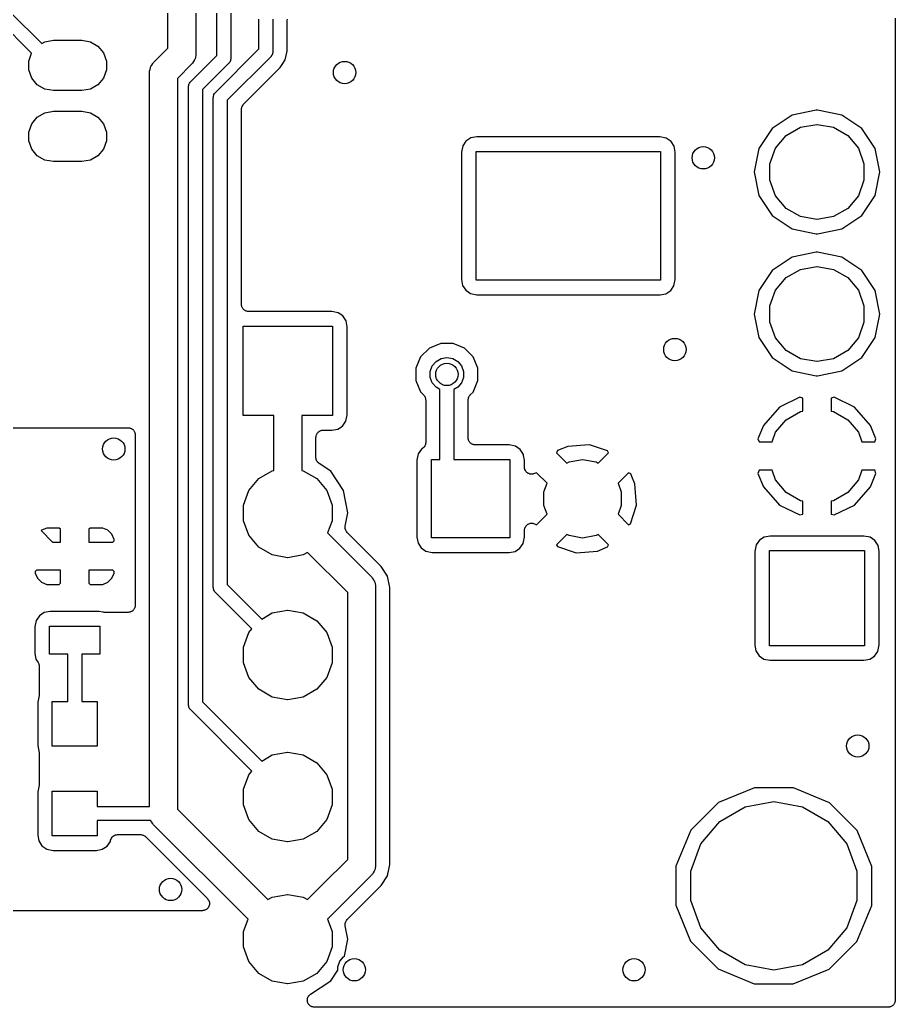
# Model space of a CAD drawing. Extents: x 100.3 to 129.7, y -169.7 to -100.3.
# Drawn here: x 114.02 to 129.67, y -169.67 to -152.02 of the extents above; entities that cross this region are included whole.
import ezdxf

# ---------------------------------------------------------------- set-up
doc = ezdxf.new("R2010")
doc.units = 0
doc.header["$MEASUREMENT"] = 0
doc.layers.add('BLACK', color=7, linetype='CONTINUOUS')

msp = doc.modelspace()

# ---------------------------------------------------------------- linework, layer by layer
at = {"layer": 'Black'}
for p, q in [((117.542, -152.653), (117.542, -150.861)), ((117.792, -150.913), (117.792, -152.705)), ((116.667, -152.526), (116.667, -151.308)), ((117.167, -151.758), (117.167, -152.63)), ((113.855, -151.887), (114.41, -152.442)), ((118.292, -152.538), (118.292, -152.008)), ((118.542, -152.008), (118.542, -152.59)), ((118.799, -152.027), (118.802, -152.008)), ((129.671, -151.989), (129.671, -169.544)), ((114.228, -152.614), (113.642, -152.027)), ((118.796, -152.046), (118.799, -152.027)), ((118.796, -152.577), (118.796, -152.046)), ((114.41, -152.442), (114.466, -152.409)), ((114.466, -152.409), (114.62, -152.382)), ((114.62, -152.382), (115.126, -152.382)), ((115.126, -152.382), (115.28, -152.409)), ((115.28, -152.409), (115.415, -152.487)), ((115.415, -152.487), (115.515, -152.607)), ((116.411, -152.782), (116.667, -152.526)), ((117.515, -153.315), (118.292, -152.538)), ((114.177, -152.754), (114.228, -152.614)), ((115.515, -152.607), (115.569, -152.754)), ((117.071, -153.125), (117.542, -152.653)), ((117.152, -152.715), (117.146, -152.725)), ((117.158, -152.683), (117.152, -152.715)), ((117.166, -152.651), (117.158, -152.683)), ((117.167, -152.63), (117.165, -152.64)), ((117.165, -152.64), (117.166, -152.651)), ((118.505, -152.678), (117.728, -153.455)), ((117.792, -152.716), (117.787, -152.732)), ((117.792, -152.705), (117.791, -152.71)), ((117.791, -152.71), (117.792, -152.716)), ((118.509, -152.674), (118.505, -152.678)), ((118.513, -152.67), (118.509, -152.674)), ((118.521, -152.656), (118.513, -152.67)), ((118.53, -152.643), (118.521, -152.656)), ((118.532, -152.638), (118.53, -152.643)), ((118.534, -152.633), (118.532, -152.638)), ((118.537, -152.617), (118.534, -152.633)), ((118.542, -152.601), (118.537, -152.617)), ((118.542, -152.59), (118.541, -152.595)), ((118.541, -152.595), (118.542, -152.601)), ((118.765, -152.734), (118.796, -152.577)), ((114.177, -152.91), (114.177, -152.754)), ((115.569, -152.754), (115.569, -152.91)), ((116.347, -152.906), (116.353, -152.873)), ((116.353, -152.873), (116.358, -152.864)), ((116.358, -152.864), (116.361, -152.853)), ((116.361, -152.853), (116.38, -152.827)), ((116.38, -152.827), (116.396, -152.798)), ((116.396, -152.798), (116.404, -152.791)), ((116.404, -152.791), (116.411, -152.782)), ((117.094, -152.806), (116.837, -153.063)), ((117.1, -152.797), (117.094, -152.806)), ((117.109, -152.79), (117.1, -152.797)), ((117.125, -152.762), (117.109, -152.79)), ((117.144, -152.735), (117.125, -152.762)), ((117.146, -152.725), (117.144, -152.735)), ((117.755, -152.793), (117.284, -153.265)), ((117.759, -152.789), (117.755, -152.793)), ((117.763, -152.785), (117.759, -152.789)), ((117.771, -152.771), (117.763, -152.785)), ((117.78, -152.758), (117.771, -152.771)), ((117.782, -152.753), (117.78, -152.758)), ((117.784, -152.748), (117.782, -152.753)), ((117.787, -152.732), (117.784, -152.748)), ((118.02, -153.523), (118.676, -152.867)), ((118.676, -152.867), (118.721, -152.8)), ((118.721, -152.8), (118.765, -152.734)), ((114.231, -153.057), (114.177, -152.91)), ((114.331, -153.177), (114.231, -153.057)), ((115.515, -153.057), (115.415, -153.177)), ((115.569, -152.91), (115.515, -153.057)), ((116.337, -152.959), (116.339, -152.948)), ((116.337, -166.08), (116.337, -152.959)), ((116.338, -152.937), (116.347, -152.906)), ((116.339, -152.948), (116.338, -152.937)), ((116.837, -153.063), (116.837, -166.127)), ((114.466, -153.255), (114.331, -153.177)), ((115.415, -153.177), (115.28, -153.255)), ((117.034, -153.202), (117.039, -153.186)), ((117.035, -153.208), (117.034, -153.202)), ((117.034, -153.213), (117.035, -153.208)), ((117.034, -164.262), (117.034, -153.213)), ((117.039, -153.186), (117.042, -153.17)), ((117.042, -153.17), (117.044, -153.165)), ((117.044, -153.165), (117.046, -153.16)), ((117.046, -153.16), (117.055, -153.147)), ((117.055, -153.147), (117.063, -153.133)), ((117.063, -153.133), (117.067, -153.129)), ((117.067, -153.129), (117.071, -153.125)), ((114.62, -153.282), (114.466, -153.255)), ((115.126, -153.282), (114.62, -153.282)), ((115.28, -153.255), (115.126, -153.282)), ((117.284, -153.265), (117.284, -164.21)), ((117.478, -153.403), (117.479, -153.398)), ((117.478, -162.166), (117.478, -153.403)), ((117.479, -153.393), (117.483, -153.377)), ((117.479, -153.398), (117.479, -153.393)), ((117.483, -153.377), (117.486, -153.361)), ((117.486, -153.361), (117.489, -153.356)), ((117.489, -153.356), (117.49, -153.351)), ((117.49, -153.351), (117.5, -153.337)), ((117.5, -153.337), (117.508, -153.323)), ((117.508, -153.323), (117.512, -153.32)), ((117.512, -153.32), (117.515, -153.315)), ((117.728, -153.455), (117.728, -162.115)), ((117.983, -153.602), (117.987, -153.586)), ((117.983, -153.608), (117.983, -153.602)), ((117.987, -153.586), (117.99, -153.57)), ((117.99, -153.57), (117.993, -153.565)), ((117.993, -153.565), (117.994, -153.559)), ((117.994, -153.559), (118.004, -153.546)), ((118.004, -153.546), (118.012, -153.531)), ((118.012, -153.531), (118.016, -153.528)), ((118.016, -153.528), (118.02, -153.523)), ((114.231, -153.877), (114.331, -153.757)), ((114.331, -153.757), (114.466, -153.679)), ((114.466, -153.679), (114.62, -153.652)), ((114.62, -153.652), (115.126, -153.652)), ((115.126, -153.652), (115.28, -153.679)), ((115.28, -153.679), (115.415, -153.757)), ((115.415, -153.757), (115.515, -153.877)), ((117.983, -153.613), (117.983, -153.608)), ((117.983, -154.371), (117.983, -153.613)), ((127.826, -153.719), (127.468, -153.958)), ((128.26, -153.633), (127.826, -153.719)), ((128.283, -153.633), (128.26, -153.633)), ((128.717, -153.719), (128.283, -153.633)), ((129.075, -153.958), (128.717, -153.719)), ((114.177, -154.024), (114.231, -153.877)), ((115.515, -153.877), (115.569, -154.024)), ((127.722, -154.086), (127.978, -153.938)), ((127.978, -153.938), (128.268, -153.887)), ((128.268, -153.887), (128.275, -153.887)), ((128.275, -153.887), (128.565, -153.938)), ((128.565, -153.938), (128.821, -154.086)), ((114.177, -154.18), (114.177, -154.024)), ((115.569, -154.024), (115.569, -154.18)), ((122.083, -154.129), (121.996, -154.185)), ((122.188, -154.11), (122.083, -154.129)), ((125.464, -154.11), (122.188, -154.11)), ((125.577, -154.133), (125.464, -154.11)), ((127.468, -153.958), (127.23, -154.315)), ((127.532, -154.312), (127.722, -154.086)), ((128.821, -154.086), (129.011, -154.312)), ((129.313, -154.315), (129.075, -153.958)), ((114.231, -154.327), (114.177, -154.18)), ((115.569, -154.18), (115.515, -154.327)), ((121.938, -154.27), (121.915, -154.384)), ((121.996, -154.185), (121.938, -154.27)), ((125.662, -154.19), (125.577, -154.133)), ((125.718, -154.278), (125.662, -154.19)), ((125.738, -154.383), (125.718, -154.278)), ((114.331, -154.447), (114.231, -154.327)), ((114.466, -154.525), (114.331, -154.447)), ((115.415, -154.447), (115.28, -154.525)), ((115.515, -154.327), (115.415, -154.447)), ((117.983, -157.105), (117.983, -154.371)), ((121.915, -154.384), (121.915, -156.659)), ((122.176, -156.671), (122.176, -154.371)), ((122.176, -154.371), (125.476, -154.371)), ((125.476, -154.371), (125.476, -156.671)), ((125.738, -154.737), (125.738, -154.383)), ((127.23, -154.315), (127.146, -154.737)), ((127.431, -154.589), (127.532, -154.312)), ((129.011, -154.312), (129.112, -154.589)), ((129.397, -154.737), (129.313, -154.315)), ((114.62, -154.552), (114.466, -154.525)), ((115.126, -154.552), (114.62, -154.552)), ((115.28, -154.525), (115.126, -154.552)), ((127.431, -154.885), (127.431, -154.589)), ((129.112, -154.589), (129.112, -154.885)), ((125.738, -156.658), (125.738, -154.737)), ((127.146, -154.737), (127.23, -155.159)), ((129.313, -155.159), (129.397, -154.737)), ((127.532, -155.162), (127.431, -154.885)), ((129.112, -154.885), (129.011, -155.162)), ((127.23, -155.159), (127.468, -155.516)), ((127.722, -155.388), (127.532, -155.162)), ((129.011, -155.162), (128.821, -155.388)), ((129.075, -155.516), (129.313, -155.159)), ((127.468, -155.516), (127.826, -155.755)), ((127.978, -155.536), (127.722, -155.388)), ((128.268, -155.587), (127.978, -155.536)), ((128.565, -155.536), (128.275, -155.587)), ((128.821, -155.388), (128.565, -155.536)), ((128.717, -155.755), (129.075, -155.516)), ((128.275, -155.587), (128.268, -155.587)), ((127.826, -155.755), (128.26, -155.841)), ((128.26, -155.841), (128.283, -155.841)), ((128.283, -155.841), (128.717, -155.755)), ((128.26, -156.173), (127.826, -156.259)), ((128.283, -156.173), (128.26, -156.173)), ((128.717, -156.259), (128.283, -156.173)), ((127.826, -156.259), (127.468, -156.498)), ((127.978, -156.478), (128.268, -156.427)), ((128.268, -156.427), (128.275, -156.427)), ((128.275, -156.427), (128.565, -156.478)), ((129.075, -156.498), (128.717, -156.259)), ((127.468, -156.498), (127.23, -156.855)), ((127.722, -156.626), (127.978, -156.478)), ((128.565, -156.478), (128.821, -156.626)), ((129.313, -156.855), (129.075, -156.498)), ((121.915, -156.659), (121.935, -156.764)), ((121.935, -156.764), (121.991, -156.852)), ((125.476, -156.671), (122.176, -156.671)), ((125.657, -156.857), (125.715, -156.772)), ((125.715, -156.772), (125.738, -156.658)), ((127.532, -156.852), (127.722, -156.626)), ((128.821, -156.626), (129.011, -156.852)), ((121.991, -156.852), (122.076, -156.909)), ((122.076, -156.909), (122.189, -156.932)), ((122.189, -156.932), (125.465, -156.932)), ((125.465, -156.932), (125.57, -156.913)), ((125.57, -156.913), (125.657, -156.857)), ((127.23, -156.855), (127.146, -157.277)), ((127.431, -157.129), (127.532, -156.852)), ((129.011, -156.852), (129.112, -157.129)), ((129.397, -157.277), (129.313, -156.855)), ((117.984, -157.115), (117.983, -157.105)), ((117.984, -157.127), (117.984, -157.115)), ((117.988, -157.137), (117.984, -157.127)), ((127.431, -157.425), (127.431, -157.129)), ((129.112, -157.129), (129.112, -157.425)), ((117.99, -157.148), (117.988, -157.137)), ((117.996, -157.158), (117.99, -157.148)), ((118, -157.168), (117.996, -157.158)), ((118.007, -157.177), (118, -157.168)), ((118.012, -157.186), (118.007, -157.177)), ((118.021, -157.193), (118.012, -157.186)), ((118.028, -157.202), (118.021, -157.193)), ((118.037, -157.207), (118.028, -157.202)), ((118.046, -157.215), (118.037, -157.207)), ((118.056, -157.218), (118.046, -157.215)), ((118.066, -157.224), (118.056, -157.218)), ((118.077, -157.226), (118.066, -157.224)), ((118.087, -157.23), (118.077, -157.226)), ((118.099, -157.23), (118.087, -157.23)), ((118.109, -157.232), (118.099, -157.23)), ((119.597, -157.232), (118.109, -157.232)), ((119.711, -157.255), (119.597, -157.232)), ((119.796, -157.312), (119.711, -157.255)), ((127.146, -157.277), (127.23, -157.699)), ((129.313, -157.699), (129.397, -157.277)), ((119.817, -157.346), (119.796, -157.312)), ((119.852, -157.4), (119.817, -157.346)), ((119.817, -157.346), (119.817, -157.346)), ((119.871, -157.505), (119.852, -157.4)), ((127.532, -157.702), (127.431, -157.425)), ((129.112, -157.425), (129.011, -157.702)), ((118.01, -159.093), (118.01, -157.493)), ((118.01, -157.493), (119.61, -157.493)), ((119.61, -157.493), (119.61, -159.093)), ((119.871, -158.491), (119.871, -157.505)), ((121.545, -157.802), (121.341, -157.887)), ((121.765, -157.803), (121.545, -157.802)), ((121.969, -157.887), (121.765, -157.803)), ((127.23, -157.699), (127.468, -158.056)), ((127.722, -157.928), (127.532, -157.702)), ((129.011, -157.702), (128.821, -157.928)), ((129.075, -158.056), (129.313, -157.699)), ((121.341, -157.887), (121.185, -158.042)), ((122.125, -158.043), (121.969, -157.887)), ((127.978, -158.076), (127.722, -157.928)), ((128.821, -157.928), (128.565, -158.076)), ((121.185, -158.042), (121.101, -158.246)), ((121.394, -158.206), (121.461, -158.126)), ((121.461, -158.126), (121.552, -158.074)), ((121.552, -158.074), (121.655, -158.055)), ((121.655, -158.055), (121.758, -158.074)), ((121.758, -158.074), (121.848, -158.126)), ((121.848, -158.126), (121.916, -158.206)), ((122.209, -158.247), (122.125, -158.043)), ((127.468, -158.056), (127.826, -158.295)), ((128.268, -158.127), (127.978, -158.076)), ((128.275, -158.127), (128.268, -158.127)), ((128.565, -158.076), (128.275, -158.127)), ((128.717, -158.295), (129.075, -158.056)), ((121.101, -158.246), (121.101, -158.466)), ((121.358, -158.304), (121.394, -158.206)), ((121.358, -158.409), (121.358, -158.304)), ((121.916, -158.206), (121.951, -158.304)), ((121.951, -158.304), (121.951, -158.409)), ((122.209, -158.467), (122.209, -158.247)), ((127.826, -158.295), (128.26, -158.381)), ((128.283, -158.381), (128.717, -158.295)), ((119.871, -159.08), (119.871, -158.491)), ((121.101, -158.466), (121.185, -158.67)), ((121.394, -158.507), (121.358, -158.409)), ((121.461, -158.587), (121.394, -158.507)), ((121.916, -158.507), (121.848, -158.587)), ((121.951, -158.409), (121.916, -158.507)), ((122.124, -158.671), (122.209, -158.467)), ((128.26, -158.381), (128.283, -158.381)), ((121.185, -158.67), (121.239, -158.724)), ((121.53, -158.627), (121.461, -158.587)), ((121.53, -159.879), (121.53, -158.627)), ((121.848, -158.587), (121.78, -158.627)), ((121.78, -158.627), (121.78, -159.879)), ((122.071, -158.724), (122.124, -158.671)), ((121.239, -158.724), (121.242, -158.728)), ((121.242, -158.728), (121.246, -158.732)), ((121.246, -158.732), (121.254, -158.746)), ((121.254, -158.746), (121.264, -158.76)), ((121.264, -158.76), (121.265, -158.765)), ((121.265, -158.765), (121.268, -158.77)), ((121.268, -158.77), (121.271, -158.786)), ((121.271, -158.786), (121.275, -158.803)), ((121.275, -158.803), (121.275, -158.808)), ((121.275, -158.808), (121.276, -158.814)), ((121.276, -158.814), (121.276, -159.575)), ((122.034, -158.802), (122.039, -158.786)), ((122.035, -158.808), (122.034, -158.802)), ((122.034, -158.814), (122.035, -158.808)), ((122.034, -159.491), (122.034, -158.814)), ((122.039, -158.786), (122.041, -158.77)), ((122.041, -158.77), (122.044, -158.765)), ((122.044, -158.765), (122.046, -158.76)), ((122.046, -158.76), (122.055, -158.746)), ((122.055, -158.746), (122.064, -158.732)), ((122.064, -158.732), (122.068, -158.728)), ((122.068, -158.728), (122.071, -158.724)), ((127.965, -158.764), (127.602, -158.942)), ((128.017, -158.781), (127.965, -158.764)), ((128.017, -159.011), (128.017, -158.781)), ((128.578, -158.764), (128.525, -158.781)), ((128.525, -158.781), (128.525, -159.011)), ((128.941, -158.942), (128.578, -158.764)), ((127.602, -158.942), (127.316, -159.268)), ((127.722, -159.166), (127.978, -159.018)), ((127.978, -159.018), (128.017, -159.011)), ((128.525, -159.011), (128.565, -159.018)), ((128.565, -159.018), (128.821, -159.166)), ((129.227, -159.268), (128.941, -158.942)), ((118.56, -159.093), (118.01, -159.093)), ((118.56, -160.077), (118.56, -159.093)), ((119.61, -159.093), (119.06, -159.093)), ((119.06, -159.093), (119.06, -160.077)), ((119.791, -159.279), (119.848, -159.194)), ((119.848, -159.194), (119.871, -159.08)), ((127.532, -159.392), (127.722, -159.166)), ((128.821, -159.166), (129.011, -159.392)), ((111.44, -159.309), (115.956, -159.309)), ((115.956, -159.309), (115.967, -159.311)), ((115.967, -159.311), (115.979, -159.311)), ((115.979, -159.311), (115.989, -159.315)), ((115.989, -159.315), (116, -159.317)), ((116, -159.317), (116.01, -159.322)), ((116.01, -159.322), (116.02, -159.326)), ((116.02, -159.326), (116.029, -159.333)), ((116.029, -159.333), (116.038, -159.339)), ((116.038, -159.339), (116.045, -159.347)), ((116.045, -159.347), (116.054, -159.354)), ((116.054, -159.354), (116.059, -159.364)), ((116.059, -159.364), (116.066, -159.373)), ((116.066, -159.373), (116.07, -159.383)), ((116.07, -159.383), (116.076, -159.393)), ((116.076, -159.393), (116.078, -159.404)), ((116.078, -159.404), (116.082, -159.414)), ((116.082, -159.414), (116.082, -159.425)), ((116.082, -159.425), (116.084, -159.436)), ((119.322, -159.438), (119.327, -159.428)), ((119.327, -159.428), (119.331, -159.418)), ((119.331, -159.418), (119.338, -159.409)), ((119.338, -159.409), (119.344, -159.4)), ((119.344, -159.4), (119.352, -159.393)), ((119.352, -159.393), (119.359, -159.384)), ((119.359, -159.384), (119.369, -159.379)), ((119.369, -159.379), (119.377, -159.371)), ((119.377, -159.371), (119.388, -159.368)), ((119.388, -159.368), (119.398, -159.362)), ((119.398, -159.362), (119.409, -159.36)), ((119.409, -159.36), (119.419, -159.356)), ((119.419, -159.356), (119.43, -159.356)), ((119.43, -159.356), (119.441, -159.354)), ((119.441, -159.354), (119.598, -159.354)), ((119.598, -159.354), (119.703, -159.335)), ((119.703, -159.335), (119.791, -159.279)), ((127.316, -159.268), (127.217, -159.506)), ((127.47, -159.563), (127.532, -159.392)), ((129.011, -159.392), (129.073, -159.563)), ((129.326, -159.506), (129.227, -159.268)), ((116.084, -159.436), (116.084, -162.484)), ((119.314, -159.481), (119.316, -159.471)), ((119.314, -159.846), (119.314, -159.481)), ((119.316, -159.459), (119.32, -159.449)), ((119.316, -159.471), (119.316, -159.459)), ((119.32, -159.449), (119.322, -159.438)), ((121.272, -159.594), (121.27, -159.613)), ((121.276, -159.575), (121.272, -159.594)), ((122.036, -159.501), (122.034, -159.491)), ((122.036, -159.513), (122.036, -159.501)), ((122.04, -159.523), (122.036, -159.513)), ((122.041, -159.534), (122.04, -159.523)), ((122.047, -159.544), (122.041, -159.534)), ((122.051, -159.554), (122.047, -159.544)), ((122.058, -159.563), (122.051, -159.554)), ((122.064, -159.572), (122.058, -159.563)), ((122.072, -159.579), (122.064, -159.572)), ((122.079, -159.588), (122.072, -159.579)), ((122.089, -159.593), (122.079, -159.588)), ((122.097, -159.601), (122.089, -159.593)), ((122.108, -159.604), (122.097, -159.601)), ((122.117, -159.61), (122.108, -159.604)), ((127.217, -159.506), (127.236, -159.563)), ((127.236, -159.563), (127.47, -159.563)), ((129.073, -159.563), (129.307, -159.563)), ((129.307, -159.563), (129.326, -159.506)), ((121.142, -159.778), (121.119, -159.892)), ((121.2, -159.693), (121.142, -159.778)), ((121.218, -159.682), (121.2, -159.693)), ((121.232, -159.669), (121.218, -159.682)), ((121.246, -159.657), (121.232, -159.669)), ((121.248, -159.654), (121.246, -159.657)), ((121.25, -159.652), (121.248, -159.654)), ((121.259, -159.635), (121.25, -159.652)), ((121.268, -159.619), (121.259, -159.635)), ((121.269, -159.616), (121.268, -159.619)), ((121.27, -159.613), (121.269, -159.616)), ((122.128, -159.612), (122.117, -159.61)), ((122.139, -159.616), (122.128, -159.612)), ((122.15, -159.616), (122.139, -159.616)), ((122.161, -159.618), (122.15, -159.616)), ((122.768, -159.618), (122.161, -159.618)), ((122.881, -159.641), (122.768, -159.618)), ((122.966, -159.698), (122.881, -159.641)), ((123.022, -159.786), (122.966, -159.698)), ((123.634, -159.717), (123.616, -159.756)), ((123.616, -159.756), (123.802, -159.941)), ((123.814, -159.643), (123.634, -159.717)), ((124.197, -159.613), (123.814, -159.643)), ((124.22, -159.621), (124.197, -159.613)), ((124.529, -159.722), (124.22, -159.621)), ((124.22, -159.621), (124.22, -159.621)), ((124.359, -159.941), (124.545, -159.756)), ((124.545, -159.756), (124.529, -159.722)), ((119.317, -159.864), (119.314, -159.846)), ((119.319, -159.882), (119.317, -159.864)), ((119.321, -159.885), (119.319, -159.882)), ((119.322, -159.89), (119.321, -159.885)), ((119.331, -159.905), (119.322, -159.89)), ((119.339, -159.921), (119.331, -159.905)), ((119.342, -159.924), (119.339, -159.921)), ((119.344, -159.928), (119.342, -159.924)), ((119.357, -159.939), (119.344, -159.928)), ((119.37, -159.952), (119.357, -159.939)), ((119.577, -160.089), (119.37, -159.952)), ((121.119, -159.892), (121.119, -161.267)), ((121.38, -161.279), (121.38, -159.879)), ((121.38, -159.879), (121.53, -159.879)), ((121.78, -159.879), (122.78, -159.879)), ((122.78, -159.879), (122.78, -161.279)), ((123.026, -159.806), (123.022, -159.786)), ((123.042, -159.891), (123.026, -159.806)), ((123.026, -159.806), (123.026, -159.806)), ((123.042, -160.016), (123.042, -159.891)), ((123.802, -159.941), (123.84, -159.919)), ((123.84, -159.919), (124.081, -159.876)), ((124.081, -159.876), (124.321, -159.919)), ((124.321, -159.919), (124.359, -159.941)), ((118.293, -160.22), (118.533, -160.081)), ((118.533, -160.081), (118.56, -160.077)), ((119.06, -160.077), (119.087, -160.081)), ((119.087, -160.081), (119.327, -160.22)), ((119.805, -160.431), (119.577, -160.089)), ((123.045, -160.032), (123.042, -160.016)), ((123.046, -160.048), (123.045, -160.032)), ((123.049, -160.053), (123.046, -160.048)), ((123.05, -160.059), (123.049, -160.053)), ((123.058, -160.073), (123.05, -160.059)), ((123.065, -160.088), (123.058, -160.073)), ((123.069, -160.092), (123.065, -160.088)), ((123.072, -160.097), (123.069, -160.092)), ((123.084, -160.108), (123.072, -160.097)), ((123.096, -160.119), (123.084, -160.108)), ((123.101, -160.122), (123.096, -160.119)), ((123.105, -160.126), (123.101, -160.122)), ((123.121, -160.131), (123.105, -160.126)), ((123.136, -160.138), (123.121, -160.131)), ((123.206, -160.135), (123.191, -160.141)), ((123.222, -160.131), (123.206, -160.135)), ((123.257, -160.115), (123.222, -160.131)), ((123.445, -160.302), (123.257, -160.115)), ((124.904, -160.115), (124.716, -160.302)), ((124.943, -160.133), (124.904, -160.115)), ((124.963, -160.183), (124.943, -160.133)), ((127.236, -160.071), (127.217, -160.128)), ((127.217, -160.128), (127.316, -160.366)), ((127.47, -160.071), (127.236, -160.071)), ((127.532, -160.242), (127.47, -160.071)), ((129.073, -160.071), (129.011, -160.242)), ((129.307, -160.071), (129.073, -160.071)), ((129.227, -160.366), (129.326, -160.128)), ((129.326, -160.128), (129.307, -160.071)), ((118.114, -160.433), (118.293, -160.22)), ((119.327, -160.22), (119.506, -160.433)), ((123.141, -160.139), (123.136, -160.138)), ((123.147, -160.141), (123.141, -160.139)), ((123.163, -160.141), (123.147, -160.141)), ((123.179, -160.142), (123.163, -160.141)), ((123.185, -160.141), (123.179, -160.142)), ((123.191, -160.141), (123.185, -160.141)), ((123.389, -160.457), (123.445, -160.302)), ((124.716, -160.302), (124.772, -160.457)), ((125.017, -160.312), (124.963, -160.183)), ((127.722, -160.468), (127.532, -160.242)), ((129.011, -160.242), (128.821, -160.468)), ((118.019, -160.694), (118.114, -160.433)), ((119.506, -160.433), (119.601, -160.694)), ((119.885, -160.833), (119.805, -160.431)), ((123.389, -160.701), (123.389, -160.457)), ((124.772, -160.457), (124.772, -160.701)), ((125.046, -160.696), (125.017, -160.312)), ((127.316, -160.366), (127.602, -160.692)), ((127.978, -160.616), (127.722, -160.468)), ((128.821, -160.468), (128.565, -160.616)), ((128.941, -160.692), (129.227, -160.366)), ((128.017, -160.623), (127.978, -160.616)), ((128.017, -160.853), (128.017, -160.623)), ((128.565, -160.616), (128.525, -160.623)), ((128.525, -160.623), (128.525, -160.853)), ((118.019, -160.972), (118.019, -160.694)), ((119.601, -160.694), (119.601, -160.972)), ((119.838, -161.068), (119.885, -160.833)), ((123.445, -160.856), (123.389, -160.701)), ((124.772, -160.701), (124.716, -160.856)), ((124.937, -161.028), (125.046, -160.696)), ((127.602, -160.692), (127.965, -160.87)), ((128.578, -160.87), (128.941, -160.692)), ((118.114, -161.233), (118.019, -160.972)), ((119.601, -160.972), (119.521, -161.191)), ((123.141, -161.019), (123.147, -161.017)), ((123.147, -161.017), (123.163, -161.017)), ((123.163, -161.017), (123.179, -161.016)), ((123.179, -161.016), (123.185, -161.017)), ((123.185, -161.017), (123.191, -161.017)), ((123.191, -161.017), (123.206, -161.023)), ((123.257, -161.043), (123.445, -160.856)), ((124.716, -160.856), (124.904, -161.043)), ((127.965, -160.87), (128.017, -160.853)), ((128.525, -160.853), (128.578, -160.87)), ((114.406, -161.142), (114.399, -161.149)), ((114.399, -161.149), (114.606, -161.355)), ((114.499, -161.103), (114.406, -161.142)), ((114.725, -161.103), (114.499, -161.103)), ((114.746, -161.124), (114.725, -161.103)), ((114.746, -161.355), (114.746, -161.124)), ((115.275, -161.103), (115.254, -161.124)), ((115.254, -161.124), (115.254, -161.355)), ((115.501, -161.103), (115.275, -161.103)), ((115.594, -161.142), (115.501, -161.103)), ((115.665, -161.213), (115.594, -161.142)), ((119.521, -161.191), (120.308, -161.977)), ((119.836, -161.104), (119.837, -161.086)), ((119.837, -161.108), (119.836, -161.104)), ((119.837, -161.086), (119.838, -161.068)), ((119.837, -161.112), (119.837, -161.108)), ((119.843, -161.129), (119.837, -161.112)), ((119.847, -161.147), (119.843, -161.129)), ((119.85, -161.15), (119.847, -161.147)), ((119.851, -161.154), (119.85, -161.15)), ((119.862, -161.168), (119.851, -161.154)), ((119.873, -161.183), (119.862, -161.168)), ((120.478, -161.789), (119.873, -161.183)), ((123.042, -161.142), (123.045, -161.126)), ((123.042, -161.266), (123.042, -161.142)), ((123.045, -161.126), (123.046, -161.11)), ((123.046, -161.11), (123.049, -161.105)), ((123.049, -161.105), (123.05, -161.099)), ((123.05, -161.099), (123.058, -161.085)), ((123.058, -161.085), (123.065, -161.07)), ((123.065, -161.07), (123.069, -161.066)), ((123.069, -161.066), (123.072, -161.061)), ((123.072, -161.061), (123.084, -161.05)), ((123.084, -161.05), (123.096, -161.039)), ((123.096, -161.039), (123.101, -161.036)), ((123.101, -161.036), (123.105, -161.032)), ((123.105, -161.032), (123.121, -161.027)), ((123.121, -161.027), (123.136, -161.02)), ((123.136, -161.02), (123.141, -161.019)), ((123.206, -161.023), (123.222, -161.027)), ((123.222, -161.027), (123.257, -161.043)), ((124.904, -161.043), (124.937, -161.028)), ((114.606, -161.355), (114.746, -161.355)), ((115.254, -161.355), (115.683, -161.355)), ((115.704, -161.306), (115.665, -161.213)), ((115.683, -161.355), (115.704, -161.334)), ((115.704, -161.334), (115.704, -161.306)), ((118.293, -161.446), (118.114, -161.233)), ((121.119, -161.267), (121.139, -161.372)), ((122.78, -161.279), (121.38, -161.279)), ((123.019, -161.38), (123.025, -161.35)), ((123.025, -161.35), (123.042, -161.266)), ((123.802, -161.217), (123.616, -161.402)), ((123.84, -161.239), (123.802, -161.217)), ((124.081, -161.282), (123.84, -161.239)), ((124.321, -161.239), (124.081, -161.282)), ((124.359, -161.217), (124.321, -161.239)), ((124.545, -161.402), (124.359, -161.217)), ((127.241, -161.321), (127.183, -161.406)), ((127.328, -161.265), (127.241, -161.321)), ((127.433, -161.246), (127.328, -161.265)), ((129.109, -161.246), (127.433, -161.246)), ((129.222, -161.269), (129.109, -161.246)), ((129.307, -161.326), (129.222, -161.269)), ((129.363, -161.414), (129.307, -161.326)), ((118.533, -161.585), (118.293, -161.446)), ((119.164, -161.54), (119.087, -161.585)), ((119.881, -162.257), (119.164, -161.54)), ((121.139, -161.372), (121.195, -161.46)), ((121.195, -161.46), (121.28, -161.517)), ((121.28, -161.517), (121.393, -161.54)), ((121.393, -161.54), (122.769, -161.54)), ((122.769, -161.54), (122.874, -161.521)), ((122.874, -161.521), (122.961, -161.465)), ((122.961, -161.465), (123.019, -161.38)), ((123.616, -161.402), (123.632, -161.436)), ((123.632, -161.436), (123.964, -161.545)), ((123.964, -161.545), (124.347, -161.515)), ((124.347, -161.515), (124.527, -161.441)), ((124.527, -161.441), (124.545, -161.402)), ((127.183, -161.406), (127.16, -161.52)), ((127.16, -161.52), (127.16, -163.195)), ((127.421, -163.207), (127.421, -161.507)), ((127.421, -161.507), (129.121, -161.507)), ((129.121, -161.507), (129.121, -163.207)), ((129.383, -161.519), (129.363, -161.414)), ((129.383, -163.194), (129.383, -161.519)), ((118.807, -161.633), (118.533, -161.585)), ((118.813, -161.633), (118.807, -161.633)), ((119.087, -161.585), (118.813, -161.633)), ((114.317, -161.859), (114.296, -161.88)), ((114.296, -161.88), (114.296, -161.908)), ((114.746, -161.859), (114.317, -161.859)), ((114.746, -162.09), (114.746, -161.859)), ((115.254, -161.859), (115.254, -162.09)), ((115.683, -161.859), (115.254, -161.859)), ((115.704, -161.88), (115.683, -161.859)), ((115.704, -161.908), (115.704, -161.88)), ((120.594, -161.962), (120.478, -161.789)), ((114.296, -161.908), (114.335, -162.001)), ((114.335, -162.001), (114.406, -162.072)), ((114.406, -162.072), (114.499, -162.111)), ((115.501, -162.111), (115.594, -162.072)), ((115.594, -162.072), (115.665, -162.001)), ((115.665, -162.001), (115.704, -161.908)), ((120.308, -161.977), (120.314, -161.986)), ((120.314, -161.986), (120.322, -161.993)), ((120.322, -161.993), (120.339, -162.021)), ((120.339, -162.021), (120.357, -162.048)), ((120.357, -162.048), (120.36, -162.059)), ((120.36, -162.059), (120.366, -162.068)), ((120.366, -162.068), (120.371, -162.1)), ((120.635, -162.166), (120.594, -161.962)), ((114.499, -162.111), (114.725, -162.111)), ((114.725, -162.111), (114.746, -162.09)), ((115.254, -162.09), (115.275, -162.111)), ((115.275, -162.111), (115.501, -162.111)), ((117.479, -162.172), (117.478, -162.166)), ((117.479, -162.177), (117.479, -162.172)), ((117.483, -162.193), (117.479, -162.177)), ((117.486, -162.209), (117.483, -162.193)), ((117.489, -162.214), (117.486, -162.209)), ((117.49, -162.219), (117.489, -162.214)), ((117.5, -162.233), (117.49, -162.219)), ((117.508, -162.247), (117.5, -162.233)), ((117.512, -162.25), (117.508, -162.247)), ((117.515, -162.255), (117.512, -162.25)), ((117.728, -162.115), (118.344, -162.73)), ((120.371, -162.1), (120.38, -162.132)), ((120.38, -162.132), (120.379, -162.143)), ((120.379, -162.143), (120.381, -162.154)), ((120.381, -162.154), (120.381, -167.132)), ((120.635, -167.12), (120.635, -162.166)), ((118.168, -162.908), (117.515, -162.255)), ((119.881, -167.029), (119.881, -162.257)), ((114.562, -162.596), (114.457, -162.615)), ((115.437, -162.596), (114.562, -162.596)), ((115.501, -162.608), (115.437, -162.596)), ((115.989, -162.605), (115.979, -162.609)), ((116, -162.603), (115.989, -162.605)), ((116.01, -162.598), (116, -162.603)), ((116.02, -162.594), (116.01, -162.598)), ((116.029, -162.587), (116.02, -162.594)), ((116.038, -162.581), (116.029, -162.587)), ((116.045, -162.573), (116.038, -162.581)), ((116.054, -162.566), (116.045, -162.573)), ((116.059, -162.556), (116.054, -162.566)), ((116.066, -162.547), (116.059, -162.556)), ((116.07, -162.537), (116.066, -162.547)), ((116.076, -162.527), (116.07, -162.537)), ((116.078, -162.516), (116.076, -162.527)), ((116.082, -162.506), (116.078, -162.516)), ((116.084, -162.484), (116.082, -162.495)), ((116.082, -162.495), (116.082, -162.506)), ((118.533, -162.621), (118.807, -162.573)), ((118.807, -162.573), (118.813, -162.573)), ((118.813, -162.573), (119.087, -162.621)), ((114.312, -162.756), (114.289, -162.87)), ((114.369, -162.671), (114.312, -162.756)), ((114.457, -162.615), (114.369, -162.671)), ((115.514, -162.609), (115.501, -162.608)), ((115.526, -162.611), (115.514, -162.609)), ((115.956, -162.611), (115.526, -162.611)), ((115.967, -162.609), (115.956, -162.611)), ((115.979, -162.609), (115.967, -162.609)), ((118.344, -162.73), (118.533, -162.621)), ((119.087, -162.621), (119.327, -162.76)), ((119.327, -162.76), (119.506, -162.973)), ((114.289, -162.87), (114.289, -163.345)), ((114.55, -163.357), (114.55, -162.857)), ((114.55, -162.857), (115.45, -162.857)), ((115.45, -162.857), (115.45, -163.357)), ((118.114, -162.973), (118.168, -162.908)), ((118.019, -163.234), (118.114, -162.973)), ((119.506, -162.973), (119.601, -163.234)), ((118.019, -163.512), (118.019, -163.234)), ((119.601, -163.234), (119.601, -163.512)), ((127.16, -163.195), (127.18, -163.3)), ((127.18, -163.3), (127.236, -163.388)), ((129.121, -163.207), (127.421, -163.207)), ((129.302, -163.393), (129.36, -163.308)), ((129.36, -163.308), (129.383, -163.194)), ((114.289, -163.345), (114.308, -163.45)), ((114.308, -163.45), (114.345, -163.507)), ((114.875, -163.357), (114.55, -163.357)), ((114.875, -164.205), (114.875, -163.357)), ((115.45, -163.357), (115.125, -163.357)), ((115.125, -163.357), (115.125, -164.205)), ((127.236, -163.388), (127.321, -163.445)), ((127.321, -163.445), (127.434, -163.468)), ((127.434, -163.468), (129.11, -163.468)), ((129.11, -163.468), (129.215, -163.449)), ((129.215, -163.449), (129.302, -163.393)), ((114.345, -163.507), (114.35, -163.52)), ((114.35, -163.52), (114.357, -163.532)), ((114.357, -163.532), (114.359, -163.54)), ((114.359, -163.54), (114.362, -163.548)), ((114.362, -163.548), (114.363, -163.562)), ((114.363, -163.562), (114.365, -163.576)), ((114.365, -163.576), (114.365, -164.074)), ((118.114, -163.773), (118.019, -163.512)), ((119.601, -163.512), (119.506, -163.773)), ((118.293, -163.986), (118.114, -163.773)), ((119.506, -163.773), (119.327, -163.986)), ((118.533, -164.125), (118.293, -163.986)), ((119.327, -163.986), (119.087, -164.125)), ((114.362, -164.1), (114.339, -164.218)), ((114.363, -164.087), (114.362, -164.1)), ((114.365, -164.074), (114.363, -164.087)), ((118.807, -164.173), (118.533, -164.125)), ((118.813, -164.173), (118.807, -164.173)), ((119.087, -164.125), (118.813, -164.173)), ((114.339, -164.218), (114.339, -164.993)), ((114.6, -165.005), (114.6, -164.205)), ((114.6, -164.205), (114.875, -164.205)), ((115.125, -164.205), (115.4, -164.205)), ((115.4, -164.205), (115.4, -165.005)), ((117.035, -164.267), (117.034, -164.262)), ((117.034, -164.273), (117.035, -164.267)), ((117.039, -164.289), (117.034, -164.273)), ((117.042, -164.305), (117.039, -164.289)), ((117.044, -164.31), (117.042, -164.305)), ((117.046, -164.315), (117.044, -164.31)), ((117.055, -164.328), (117.046, -164.315)), ((117.063, -164.342), (117.055, -164.328)), ((117.067, -164.346), (117.063, -164.342)), ((117.071, -164.35), (117.067, -164.346)), ((118.168, -165.448), (117.071, -164.35)), ((117.284, -164.21), (118.344, -165.27)), ((114.339, -164.993), (114.363, -165.122)), ((115.4, -165.005), (114.6, -165.005)), ((114.363, -165.122), (114.363, -165.134)), ((114.363, -165.134), (114.365, -165.146)), ((114.365, -165.146), (114.365, -165.674)), ((118.344, -165.27), (118.533, -165.161)), ((118.533, -165.161), (118.807, -165.113)), ((118.807, -165.113), (118.813, -165.113)), ((118.813, -165.113), (119.087, -165.161)), ((119.087, -165.161), (119.327, -165.3)), ((119.327, -165.3), (119.506, -165.513)), ((118.019, -165.774), (118.114, -165.513)), ((118.114, -165.513), (118.168, -165.448)), ((119.506, -165.513), (119.601, -165.774)), ((114.362, -165.7), (114.339, -165.818)), ((114.363, -165.687), (114.362, -165.7)), ((114.365, -165.674), (114.363, -165.687)), ((118.019, -166.052), (118.019, -165.774)), ((119.601, -165.774), (119.601, -166.052)), ((127.153, -165.746), (126.508, -166.012)), ((127.85, -165.746), (127.153, -165.746)), ((128.495, -166.014), (127.85, -165.746)), ((114.339, -165.818), (114.339, -166.593)), ((114.6, -166.605), (114.6, -165.805)), ((114.6, -165.805), (115.4, -165.805)), ((115.4, -165.805), (115.4, -166.08)), ((115.4, -166.08), (116.337, -166.08)), ((116.837, -166.127), (118.456, -167.746)), ((118.114, -166.313), (118.019, -166.052)), ((119.601, -166.052), (119.506, -166.313)), ((126.508, -166.012), (126.014, -166.505)), ((126.532, -166.347), (126.985, -166.085)), ((126.985, -166.085), (127.5, -165.994)), ((127.5, -165.994), (128.015, -166.085)), ((128.015, -166.085), (128.468, -166.347)), ((128.988, -166.508), (128.495, -166.014)), ((118.293, -166.526), (118.114, -166.313)), ((119.506, -166.313), (119.327, -166.526)), ((116.359, -166.33), (115.4, -166.33)), ((115.4, -166.33), (115.4, -166.605)), ((116.361, -166.336), (116.359, -166.33)), ((116.38, -166.363), (116.361, -166.336)), ((116.396, -166.391), (116.38, -166.363)), ((116.404, -166.398), (116.396, -166.391)), ((116.411, -166.407), (116.404, -166.398)), ((118.099, -168.095), (116.411, -166.407)), ((126.196, -166.747), (126.532, -166.347)), ((128.468, -166.347), (128.804, -166.747)), ((114.339, -166.593), (114.358, -166.698)), ((115.4, -166.605), (114.6, -166.605)), ((115.643, -166.686), (115.65, -166.667)), ((115.65, -166.667), (115.657, -166.647)), ((115.657, -166.647), (115.658, -166.646)), ((115.658, -166.646), (115.659, -166.645)), ((115.659, -166.645), (115.672, -166.629)), ((115.672, -166.629), (115.685, -166.614)), ((115.685, -166.614), (115.687, -166.613)), ((115.687, -166.613), (115.688, -166.612)), ((115.688, -166.612), (115.706, -166.602)), ((115.706, -166.602), (115.724, -166.592)), ((115.724, -166.592), (115.725, -166.591)), ((115.725, -166.591), (115.727, -166.591)), ((115.727, -166.591), (115.747, -166.588)), ((115.747, -166.588), (115.767, -166.584)), ((115.767, -166.584), (116.176, -166.584)), ((116.176, -166.584), (116.181, -166.585)), ((116.181, -166.585), (116.187, -166.584)), ((116.187, -166.584), (116.203, -166.589)), ((116.203, -166.589), (116.219, -166.592)), ((116.219, -166.592), (116.224, -166.594)), ((116.224, -166.594), (116.229, -166.596)), ((116.229, -166.596), (116.243, -166.605)), ((116.243, -166.605), (116.257, -166.614)), ((116.257, -166.614), (116.261, -166.618)), ((116.261, -166.618), (116.265, -166.621)), ((116.265, -166.621), (117.372, -167.728)), ((118.533, -166.665), (118.293, -166.526)), ((118.807, -166.713), (118.533, -166.665)), ((119.087, -166.665), (118.813, -166.713)), ((119.327, -166.526), (119.087, -166.665)), ((126.014, -166.505), (125.746, -167.15)), ((129.254, -167.153), (128.988, -166.508)), ((114.358, -166.698), (114.414, -166.786)), ((114.414, -166.786), (114.499, -166.843)), ((114.499, -166.843), (114.613, -166.866)), ((115.493, -166.847), (115.581, -166.791)), ((115.581, -166.791), (115.638, -166.706)), ((115.638, -166.706), (115.643, -166.686)), ((118.813, -166.713), (118.807, -166.713)), ((126.017, -167.239), (126.196, -166.747)), ((128.804, -166.747), (128.983, -167.239)), ((114.613, -166.866), (115.388, -166.866)), ((115.388, -166.866), (115.493, -166.847)), ((119.433, -167.476), (119.881, -167.029)), ((120.371, -167.186), (120.366, -167.218)), ((120.38, -167.154), (120.371, -167.186)), ((120.381, -167.132), (120.379, -167.143)), ((120.379, -167.143), (120.38, -167.154)), ((120.594, -167.324), (120.635, -167.12)), ((125.746, -167.15), (125.746, -167.847)), ((129.254, -167.85), (129.254, -167.153)), ((120.308, -167.309), (119.787, -167.83)), ((120.314, -167.3), (120.308, -167.309)), ((120.322, -167.293), (120.314, -167.3)), ((120.339, -167.265), (120.322, -167.293)), ((120.357, -167.238), (120.339, -167.265)), ((120.36, -167.227), (120.357, -167.238)), ((120.366, -167.218), (120.36, -167.227)), ((120.478, -167.497), (120.594, -167.324)), ((126.017, -167.761), (126.017, -167.239)), ((128.983, -167.239), (128.983, -167.761)), ((119.164, -167.746), (119.433, -167.476)), ((119.433, -167.476), (119.433, -167.476)), ((120.193, -167.783), (120.478, -167.497)), ((118.456, -167.746), (118.533, -167.701)), ((118.533, -167.701), (118.807, -167.653)), ((118.807, -167.653), (118.813, -167.653)), ((118.813, -167.653), (119.087, -167.701)), ((119.087, -167.701), (119.164, -167.746)), ((117.375, -167.903), (117.364, -167.915)), ((117.372, -167.728), (117.382, -167.742)), ((117.387, -167.891), (117.375, -167.903)), ((117.382, -167.742), (117.393, -167.754)), ((117.389, -167.886), (117.387, -167.891)), ((117.393, -167.881), (117.389, -167.886)), ((117.393, -167.754), (117.395, -167.76)), ((117.398, -167.866), (117.393, -167.881)), ((117.395, -167.76), (117.398, -167.764)), ((117.398, -167.764), (117.402, -167.78)), ((117.405, -167.851), (117.398, -167.866)), ((117.402, -167.78), (117.408, -167.796)), ((117.406, -167.845), (117.405, -167.851)), ((117.408, -167.84), (117.406, -167.845)), ((117.408, -167.796), (117.408, -167.802)), ((117.408, -167.802), (117.409, -167.807)), ((117.409, -167.807), (117.408, -167.823)), ((117.408, -167.823), (117.408, -167.84)), ((119.787, -167.83), (119.521, -168.095)), ((119.787, -167.83), (119.787, -167.83)), ((119.966, -168.009), (120.193, -167.783)), ((120.193, -167.783), (120.193, -167.783)), ((125.746, -167.847), (126.012, -168.492)), ((126.196, -168.253), (126.017, -167.761)), ((128.983, -167.761), (128.804, -168.253)), ((128.986, -168.495), (129.254, -167.85)), ((117.283, -167.945), (112.182, -167.945)), ((117.299, -167.942), (117.283, -167.945)), ((117.316, -167.941), (117.299, -167.942)), ((117.321, -167.938), (117.316, -167.941)), ((117.326, -167.937), (117.321, -167.938)), ((117.34, -167.929), (117.326, -167.937)), ((117.355, -167.922), (117.34, -167.929)), ((117.359, -167.918), (117.355, -167.922)), ((117.364, -167.915), (117.359, -167.918)), ((119.873, -168.103), (119.966, -168.009)), ((119.966, -168.009), (119.966, -168.009)), ((118.019, -168.314), (118.099, -168.095)), ((119.521, -168.095), (119.601, -168.314)), ((119.836, -168.182), (119.837, -168.178)), ((119.837, -168.2), (119.836, -168.182)), ((119.837, -168.174), (119.843, -168.157)), ((119.837, -168.178), (119.837, -168.174)), ((119.838, -168.218), (119.837, -168.2)), ((119.885, -168.453), (119.838, -168.218)), ((119.843, -168.157), (119.847, -168.139)), ((119.847, -168.139), (119.85, -168.136)), ((119.85, -168.136), (119.851, -168.132)), ((119.851, -168.132), (119.862, -168.118)), ((119.862, -168.118), (119.873, -168.103)), ((126.532, -168.653), (126.196, -168.253)), ((128.804, -168.253), (128.468, -168.653)), ((118.019, -168.592), (118.019, -168.314)), ((119.601, -168.314), (119.601, -168.592)), ((118.114, -168.853), (118.019, -168.592)), ((119.601, -168.592), (119.506, -168.853)), ((119.824, -168.759), (119.885, -168.453)), ((126.012, -168.492), (126.505, -168.986)), ((128.492, -168.988), (128.986, -168.495)), ((119.739, -168.849), (119.806, -168.769)), ((119.806, -168.769), (119.824, -168.759)), ((126.985, -168.915), (126.532, -168.653)), ((128.468, -168.653), (128.015, -168.915)), ((118.293, -169.066), (118.114, -168.853)), ((119.506, -168.853), (119.327, -169.066)), ((119.703, -168.948), (119.739, -168.849)), ((119.703, -169.007), (119.703, -168.948)), ((127.5, -169.006), (126.985, -168.915)), ((128.015, -168.915), (127.5, -169.006)), ((118.533, -169.205), (118.293, -169.066)), ((119.327, -169.066), (119.087, -169.205)), ((119.577, -169.197), (119.703, -169.007)), ((126.505, -168.986), (127.15, -169.254)), ((127.847, -169.254), (128.492, -168.988)), ((118.807, -169.253), (118.533, -169.205)), ((118.813, -169.253), (118.807, -169.253)), ((119.087, -169.205), (118.813, -169.253)), ((119.215, -169.438), (119.577, -169.197)), ((127.15, -169.254), (127.847, -169.254)), ((119.17, -169.495), (119.175, -169.481)), ((119.175, -169.481), (119.18, -169.475)), ((119.18, -169.475), (119.183, -169.469)), ((119.183, -169.469), (119.194, -169.458)), ((119.194, -169.458), (119.204, -169.447)), ((119.204, -169.447), (119.21, -169.443)), ((119.21, -169.443), (119.215, -169.438)), ((119.159, -169.552), (119.16, -169.537)), ((119.16, -169.559), (119.159, -169.552)), ((119.16, -169.522), (119.163, -169.515)), ((119.16, -169.537), (119.16, -169.522)), ((119.16, -169.566), (119.16, -169.559)), ((119.165, -169.58), (119.16, -169.566)), ((119.163, -169.508), (119.17, -169.495)), ((119.163, -169.515), (119.163, -169.508)), ((119.169, -169.595), (119.165, -169.58)), ((119.173, -169.601), (119.169, -169.595)), ((119.175, -169.607), (119.173, -169.601)), ((119.185, -169.619), (119.175, -169.607)), ((119.193, -169.632), (119.185, -169.619)), ((119.199, -169.636), (119.193, -169.632)), ((119.204, -169.641), (119.199, -169.636)), ((119.217, -169.649), (119.204, -169.641)), ((119.229, -169.658), (119.217, -169.649)), ((119.236, -169.66), (119.229, -169.658)), ((119.242, -169.663), (119.236, -169.66)), ((119.257, -169.666), (119.242, -169.663)), ((119.271, -169.67), (119.257, -169.666)), ((129.555, -169.669), (129.544, -169.671)), ((129.566, -169.669), (129.555, -169.669)), ((129.576, -169.665), (129.566, -169.669)), ((129.587, -169.663), (129.576, -169.665)), ((129.597, -169.658), (129.587, -169.663)), ((129.607, -169.654), (129.597, -169.658)), ((129.616, -169.647), (129.607, -169.654)), ((129.626, -169.641), (129.616, -169.647)), ((129.633, -169.633), (129.626, -169.641)), ((129.641, -169.626), (129.633, -169.633)), ((129.647, -169.616), (129.641, -169.626)), ((129.654, -169.607), (129.647, -169.616)), ((129.658, -169.597), (129.654, -169.607)), ((129.663, -169.587), (129.658, -169.597)), ((129.665, -169.576), (129.663, -169.587)), ((129.669, -169.566), (129.665, -169.576)), ((129.671, -169.544), (129.669, -169.555)), ((129.669, -169.555), (129.669, -169.566)), ((119.278, -169.67), (119.271, -169.67)), ((119.285, -169.671), (119.278, -169.67)), ((129.544, -169.671), (119.285, -169.671))]:
    msp.add_line(p, q, dxfattribs=at)
for centre in [(119.826, -152.959), (126.239, -154.483), (125.731, -157.912), (121.655, -158.356), (115.698, -159.69), (129, -165), (116.715, -167.564), (120, -169), (125, -169)]:
    msp.add_circle(centre, 0.2, dxfattribs=at)

doc.saveas('drawing.dxf')
